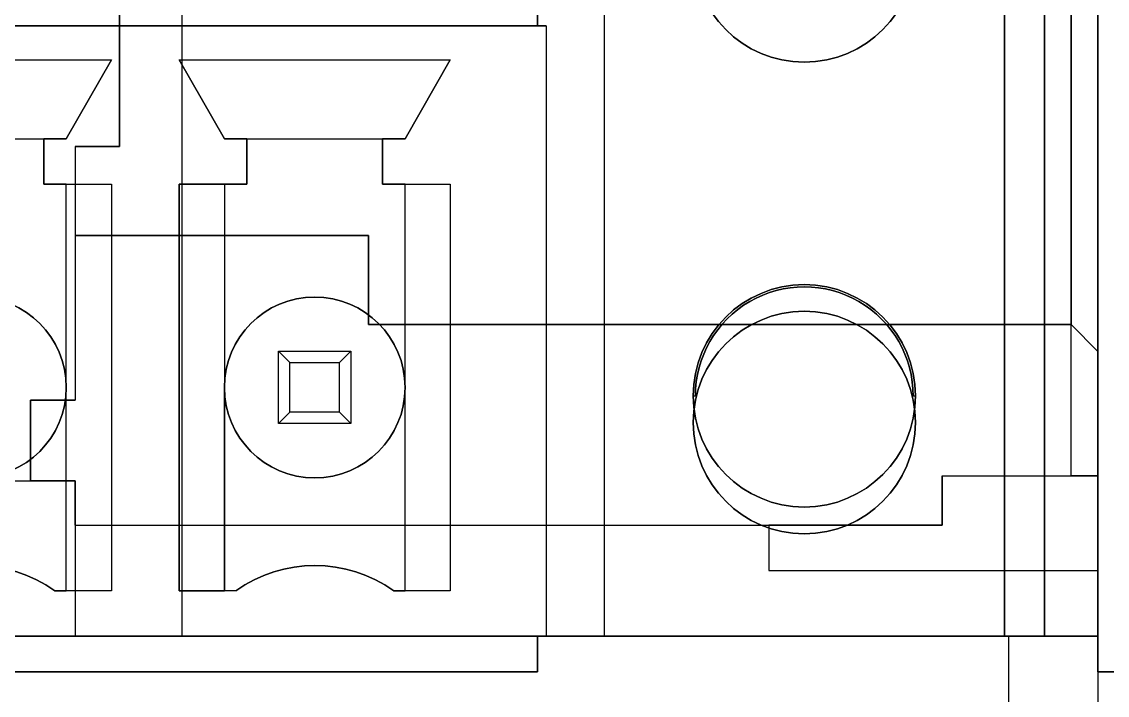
# Model space of a CAD drawing. Header units: metres. Extents: x -0.058 to 0.058, y -0.004 to 0.023.
# Drawn here: x 0.0364 to 0.04861, y 0.00604 to 0.0136 of the extents above; entities that cross this region are included whole.
import ezdxf

# ---------------------------------------------------------------- set-up
doc = ezdxf.new("R2010")
doc.units = ezdxf.units.M
doc.header["$MEASUREMENT"] = 0
doc.layers.get('0').update_dxf_attribs({"color": 8, "linetype": 'CONTINUOUS'})

msp = doc.modelspace()

# ---------------------------------------------------------------- linework, layer by layer
at = {"extrusion": (1, 0, 0)}
for p, q in [((0.0485, 0.022, -0.0657), (0.0485, 0.002, -0.0657)), ((0.0485, 0.022, -0.001), (0.0485, 0, -0.001)), ((0.0485, 0.0063, -0.0584), (0.0485, 0.018, -0.0584)), ((0.0485, 0.018, -0.0377), (0.0485, 0.0063, -0.0377)), ((0.04295, 0.0169, -0.011), (0.04295, 0.0067, -0.011)), ((0.04295, 0.0169, -0.002), (0.04295, 0.0067, -0.002)), ((0.0382, 0.0154, -0.0444), (0.0382, 0.0067, -0.0444)), ((0.0382, 0.0154, -0.0377), (0.0382, 0.0067, -0.0377)), ((0.0422, 0.013558, -0.001), (0.0422, 0.0143, -0.001)), ((0.0422, 0.0143), (0.0422, 0.013558)), ((0.0422, 0.013558), (0.0422, 0.013558, -0.001)), ((0.0366465, 0.01178, -0.006985), (0.0366465, 0.012288, -0.006985)), ((0.0366465, 0.012288, -0.006985), (0.0366465, 0.012288)), ((0.0366465, 0.012288), (0.0366465, 0.01178)), ((0.0404565, 0.01178, -0.006985), (0.0404565, 0.012288, -0.006985)), ((0.0404565, 0.012288, -0.006985), (0.0404565, 0.012288)), ((0.0404565, 0.012288), (0.0404565, 0.01178)), ((0.0366465, 0.01178), (0.0366465, 0.01178, -0.006985)), ((0.0374085, 0.01178, -0.008128), (0.0374085, 0.007208, -0.008128)), ((0.0374085, 0.01178, -0.008128), (0.0374085, 0.01178)), ((0.0374085, 0.01178), (0.0374085, 0.007208)), ((0.0386785, 0.01178, -0.008128), (0.0386785, 0.007208, -0.008128)), ((0.0386785, 0.01178, -0.006985), (0.0386785, 0.01178, -0.008128)), ((0.0386785, 0.01178, -0.006985), (0.0386785, 0.009494, -0.006985)), ((0.0404565, 0.01178), (0.0404565, 0.01178, -0.006985)), ((0.0412185, 0.01178, -0.008128), (0.0412185, 0.007208, -0.008128)), ((0.0412185, 0.01178, -0.008128), (0.0412185, 0.01178)), ((0.0412185, 0.01178), (0.0412185, 0.007208)), ((0.0392881, 0.0090876, -0.005969), (0.0392881, 0.0099004, -0.005969)), ((0.0392881, 0.0099004, -0.002032), (0.0392881, 0.0099004, -0.005969)), ((0.0392881, 0.0090876, -0.002032), (0.0392881, 0.0099004, -0.002032)), ((0.0386785, 0.007208, -0.006985), (0.0386785, 0.009494, -0.006985)), ((0.0392881, 0.0090876, -0.005969), (0.0392881, 0.0090876, -0.002032)), ((0.037, 0.008446196498659, -0.0579), (0.037, 0.0067, -0.0579)), ((0.037, 0.008446196498659, -0.0579), (0.037, 0.008446196498659, -0.0548)), ((0.037, 0.008446196498659, -0.0548), (0.037, 0.007946196498659, -0.0548)), ((0.037, 0.007946196498659, -0.048), (0.037, 0.008446196498659, -0.048)), ((0.037, 0.008446196498659, -0.048), (0.037, 0.008446196498659, -0.0449)), ((0.037, 0.008446196498659, -0.0449), (0.037, 0.0067, -0.0449)), ((0.04675, 0.007946196498659, -0.0548), (0.04675, 0.0085, -0.0548)), ((0.04675, 0.0085, -0.0548), (0.04675, 0.0085, -0.0534)), ((0.04675, 0.0085, -0.0534), (0.04675, 0.007946196498659, -0.0534)), ((0.04675, 0.007946196498659, -0.0494), (0.04675, 0.0085, -0.0494)), ((0.04675, 0.0085, -0.0494), (0.04675, 0.0085, -0.048)), ((0.04675, 0.0085, -0.048), (0.04675, 0.007946196498659, -0.048)), ((0.037, 0.007946196498659, -0.0548), (0.037, 0.007946196498659, -0.048)), ((0.04675, 0.007946196498659, -0.0548), (0.04675, 0.007946196498659, -0.0534)), ((0.04675, 0.007946196498659, -0.048), (0.04675, 0.007946196498659, -0.0494)), ((0.0374085, 0.007208), (0.0374085, 0.007208, -0.008128)), ((0.0386785, 0.007208, -0.008128), (0.0386785, 0.007208, -0.006985)), ((0.0412185, 0.007208), (0.0412185, 0.007208, -0.008128)), ((0.037, 0.0067, -0.0449), (0.037, 0.0067, -0.0579)), ((0.0382, 0.0067, -0.0377), (0.0382, 0.0067, -0.0444)), ((0.04295, 0.0067, -0.002), (0.04295, 0.0067, -0.011)), ((0.0485, 0.0063, -0.0377), (0.0485, 0.0063, -0.0584))]:
    msp.add_line(p, q, dxfattribs=at)
for p, q in [((0.0485, 0.022, -0.001), (0.0485, 0, -0.001)), ((0.0485, 0.0067, -0.0579), (0.0485, 0.018, -0.0579)), ((0.0485, 0.018, -0.0377), (0.0485, 0.0063, -0.0377)), ((0.0375, 0.0122, -0.046525), (0.0375, 0.0172, -0.046525)), ((0.0482, 0.0102, -0.046525), (0.0482, 0.0172, -0.046525)), ((0.04295, 0.0169, -0.011), (0.04295, 0.0067, -0.011)), ((0.04745, 0.0169, -0.011), (0.04745, 0.0067, -0.011)), ((0.0382, 0.0154, -0.0444), (0.0382, 0.0067, -0.0444)), ((0.0422, 0.013558, -0.001), (0.0422, 0.0143, -0.001)), ((0.0479, 0.0139, -0.0444), (0.0479, 0.0067, -0.0444)), ((0.010421, 0.013558, -0.009144), (0.042298, 0.013558, -0.009144)), ((0.042298, 0.013558, -0.001), (0.0422, 0.013558, -0.001)), ((0.042298, 0.013558, -0.001), (0.042298, 0.0067, -0.001)), ((0.042298, 0.013558, -0.009144), (0.042298, 0.0067, -0.009144)), ((0.037, 0.0122, -0.046525), (0.0375, 0.0122, -0.046525)), ((0.037, 0.0122, -0.046525), (0.037, 0.0112, -0.046525)), ((0.0403, 0.0112, -0.046525), (0.037, 0.0112, -0.046525)), ((0.0403, 0.0112, -0.048), (0.037, 0.0112, -0.048)), ((0.037, 0.0112, -0.048), (0.037, 0.00935, -0.048)), ((0.0403, 0.0102, -0.046525), (0.0403, 0.0112, -0.046525)), ((0.0403, 0.0102, -0.048), (0.0403, 0.0112, -0.048)), ((0.0482, 0.0102, -0.046525), (0.0403, 0.0102, -0.046525)), ((0.0403, 0.0102, -0.048), (0.0482, 0.0102, -0.048)), ((0.0482, 0.0085, -0.048), (0.0482, 0.0102, -0.048)), ((0.0394151, 0.0097734, -0.00127), (0.0399739, 0.0097734, -0.00127)), ((0.0394151, 0.0092146, -0.00127), (0.0394151, 0.0097734, -0.00127)), ((0.0399739, 0.0092146, -0.00127), (0.0399739, 0.0097734, -0.00127)), ((0.0369005, 0.009494, -0.006985), (0.0369005, 0.009494, -0.005969)), ((0.0369005, 0.009494, -0.006985), (0.0369005, 0.009494, -0.005969)), ((0.0386785, 0.009494, -0.005969), (0.0386785, 0.009494, -0.006985)), ((0.0386785, 0.009494, -0.005969), (0.0386785, 0.009494, -0.006985)), ((0.0407105, 0.009494, -0.006985), (0.0407105, 0.009494, -0.005969)), ((0.0407105, 0.009494, -0.006985), (0.0407105, 0.009494, -0.005969)), ((0.0365, 0.00935, -0.048), (0.037, 0.00935, -0.048)), ((0.0365, 0.008446196498659, -0.048), (0.0365, 0.00935, -0.048)), ((0.04395, 0.0094, -0.00125), (0.04395, 0.0094, -0.002)), ((0.04395, 0.0094, -0.00125), (0.04395, 0.0094, -0.002)), ((0.04645, 0.0094, -0.002), (0.04645, 0.0094, -0.00125)), ((0.04645, 0.0094, -0.002), (0.04645, 0.0094, -0.00125)), ((0.0399739, 0.0092146, -0.00127), (0.0394151, 0.0092146, -0.00127)), ((0.04395, 0.0091), (0.04395, 0.0091, -0.001)), ((0.04395, 0.0091), (0.04395, 0.0091, -0.001)), ((0.04645, 0.0091, -0.001), (0.04645, 0.0091)), ((0.04645, 0.0091, -0.001), (0.04645, 0.0091)), ((0.0305, 0.008446196498659, -0.0579), (0.037, 0.008446196498659, -0.0579)), ((0.037, 0.008446196498659, -0.048), (0.0365, 0.008446196498659, -0.048)), ((0.037, 0.008446196498659, -0.0579), (0.037, 0.0067, -0.0579)), ((0.037, 0.007946196498659, -0.048), (0.037, 0.008446196498659, -0.048)), ((0.04675, 0.0085, -0.048), (0.04675, 0.007946196498659, -0.048)), ((0.04675, 0.0085, -0.048), (0.0482, 0.0085, -0.048)), ((0.04675, 0.0085, -0.0494), (0.0485, 0.0085, -0.0494)), ((0.04675, 0.007946196498659, -0.0494), (0.04675, 0.0085, -0.0494)), ((0.0485, 0.007435604134679, -0.0494), (0.0485, 0.0085, -0.0494)), ((0.037, 0.007946196498659, -0.048), (0.04675, 0.007946196498659, -0.048)), ((0.0448, 0.007946196498659, -0.0494), (0.0448, 0.007435604134679, -0.0494)), ((0.04675, 0.007946196498659, -0.0494), (0.0448, 0.007946196498659, -0.0494)), ((0.0448, 0.007435604134679, -0.0494), (0.0485, 0.007435604134679, -0.0494)), ((0.0367735, 0.007208, -0.006985), (0.0367735, 0.007208)), ((0.0388055, 0.007208), (0.0388055, 0.007208, -0.006985)), ((0.0405835, 0.007208, -0.006985), (0.0405835, 0.007208)), ((0.0475, 0.0067, -0.0647), (-0.0475, 0.0067, -0.0647)), ((0.010421, 0.0067, -0.009144), (0.042298, 0.0067, -0.009144)), ((0.037, 0.0067, -0.0579), (0.0475, 0.0067, -0.0579)), ((0.0382, 0.0067, -0.0444), (0.0475, 0.0067, -0.0444)), ((0.0422, 0.0067, -0.001), (0.042298, 0.0067, -0.001)), ((0.0422, 0.0063, -0.001), (0.0422, 0.0067, -0.001)), ((0.0422, 0.0067, -0.001), (0.0422, 0.0067)), ((0.0422, 0.0067), (0.0422, 0.0063)), ((0.0422, 0.0063, -0.001), (0.0422, 0.0067, -0.001)), ((0.04295, 0.0067, -0.011), (0.04745, 0.0067, -0.011)), ((0.0475, 0.0047, -0.0647), (0.0475, 0.0067, -0.0647)), ((0.0475, 0.0067, -0.0579), (0.0485, 0.0067, -0.0579)), ((0.0475, 0.0067, -0.0444), (0.0479, 0.0067, -0.0444)), ((-0.0438, 0.0063, -0.001), (0.0422, 0.0063, -0.001)), ((0.0422, 0.0063, -0.001), (0.0422, 0.0063)), ((0.0495, 0.0063, -0.0377), (0.0485, 0.0063, -0.0377))]:
    msp.add_line(p, q)
at = {"extrusion": (0, 0, -1)}
for p, q in [((0.0485, 0.022, -0.0657), (0.0485, 0.002, -0.0657)), ((0.0485, 0.0067, -0.0449), (0.0485, 0.018, -0.0449)), ((0.0485, 0.0063, -0.0584), (0.0485, 0.018, -0.0584)), ((0.0375, 0.0172, -0.056275), (0.0375, 0.0122, -0.056275)), ((0.0482, 0.0172, -0.056275), (0.0482, 0.0102, -0.056275)), ((0.04295, 0.0169, -0.002), (0.04295, 0.0067, -0.002)), ((0.04745, 0.0067, -0.002), (0.04745, 0.0169, -0.002)), ((0.0382, 0.0154, -0.0377), (0.0382, 0.0067, -0.0377)), ((0.0422, 0.0143), (0.0422, 0.013558)), ((0.0479, 0.0067, -0.0377), (0.0479, 0.0139, -0.0377)), ((0.0422, 0.013558), (0.010421, 0.013558)), ((0.0343605, 0.013177), (0.0374085, 0.013177)), ((0.0343605, 0.013177, -0.008128), (0.0374085, 0.013177, -0.008128)), ((0.0369005, 0.012288), (0.0374085, 0.013177)), ((0.0374085, 0.013177, -0.008128), (0.0369005, 0.012288, -0.008128)), ((0.0381705, 0.013177), (0.0412185, 0.013177)), ((0.0381705, 0.013177), (0.0386785, 0.012288)), ((0.0381705, 0.013177, -0.008128), (0.0412185, 0.013177, -0.008128)), ((0.0386785, 0.012288, -0.008128), (0.0381705, 0.013177, -0.008128)), ((0.0407105, 0.012288), (0.0412185, 0.013177)), ((0.0412185, 0.013177, -0.008128), (0.0407105, 0.012288, -0.008128)), ((0.0348685, 0.012288, -0.008128), (0.0369005, 0.012288, -0.008128)), ((0.0351225, 0.012288, -0.006985), (0.0366465, 0.012288, -0.006985)), ((0.0366465, 0.012288), (0.0366465, 0.01178)), ((0.0369005, 0.012288), (0.0366465, 0.012288)), ((0.0366465, 0.01178, -0.006985), (0.0366465, 0.012288, -0.006985)), ((0.0389325, 0.012288), (0.0386785, 0.012288)), ((0.0386785, 0.012288, -0.008128), (0.0407105, 0.012288, -0.008128)), ((0.0389325, 0.01178), (0.0389325, 0.012288)), ((0.0389325, 0.012288, -0.006985), (0.0389325, 0.01178, -0.006985)), ((0.0389325, 0.012288, -0.006985), (0.0404565, 0.012288, -0.006985)), ((0.0404565, 0.012288), (0.0404565, 0.01178)), ((0.0407105, 0.012288), (0.0404565, 0.012288)), ((0.0404565, 0.01178, -0.006985), (0.0404565, 0.012288, -0.006985)), ((0.037, 0.0122, -0.056275), (0.037, 0.0112, -0.056275)), ((0.0375, 0.0122, -0.056275), (0.037, 0.0122, -0.056275)), ((0.0366465, 0.01178), (0.0374085, 0.01178)), ((0.0369005, 0.01178, -0.006985), (0.0366465, 0.01178, -0.006985)), ((0.0369005, 0.009494, -0.006985), (0.0369005, 0.01178, -0.006985)), ((0.0369005, 0.01178, -0.008128), (0.0374085, 0.01178, -0.008128)), ((0.0369005, 0.007208, -0.008128), (0.0369005, 0.01178, -0.008128)), ((0.0374085, 0.01178), (0.0374085, 0.007208)), ((0.0374085, 0.01178, -0.008128), (0.0374085, 0.007208, -0.008128)), ((0.0381705, 0.01178), (0.0389325, 0.01178)), ((0.0381705, 0.007208), (0.0381705, 0.01178)), ((0.0381705, 0.01178, -0.008128), (0.0381705, 0.007208, -0.008128)), ((0.0386785, 0.01178, -0.008128), (0.0381705, 0.01178, -0.008128)), ((0.0386785, 0.01178, -0.006985), (0.0386785, 0.009494, -0.006985)), ((0.0389325, 0.01178, -0.006985), (0.0386785, 0.01178, -0.006985)), ((0.0386785, 0.01178, -0.008128), (0.0386785, 0.007208, -0.008128)), ((0.0404565, 0.01178), (0.0412185, 0.01178)), ((0.0407105, 0.01178, -0.006985), (0.0404565, 0.01178, -0.006985)), ((0.0407105, 0.009494, -0.006985), (0.0407105, 0.01178, -0.006985)), ((0.0407105, 0.01178, -0.008128), (0.0412185, 0.01178, -0.008128)), ((0.0407105, 0.007208, -0.008128), (0.0407105, 0.01178, -0.008128)), ((0.0412185, 0.01178), (0.0412185, 0.007208)), ((0.0412185, 0.01178, -0.008128), (0.0412185, 0.007208, -0.008128)), ((0.037, 0.0112, -0.0548), (0.037, 0.00935, -0.0548)), ((0.0403, 0.0112, -0.0548), (0.037, 0.0112, -0.0548)), ((0.037, 0.0112, -0.056275), (0.0403, 0.0112, -0.056275)), ((0.0403, 0.0102, -0.0548), (0.0403, 0.0112, -0.0548)), ((0.0403, 0.0112, -0.056275), (0.0403, 0.0102, -0.056275)), ((0.0403, 0.0102, -0.0548), (0.0482, 0.0102, -0.0548)), ((0.0482, 0.0102, -0.056275), (0.0403, 0.0102, -0.056275)), ((0.0482, 0.0085, -0.0548), (0.0482, 0.0102, -0.0548)), ((0.0392881, 0.0090876, -0.005969), (0.0392881, 0.0099004, -0.005969)), ((0.0392881, 0.0099004, -0.005969), (0.0401009, 0.0099004, -0.005969)), ((0.0401009, 0.0099004, -0.005969), (0.0401009, 0.0090876, -0.005969)), ((0.0369005, 0.007208, -0.006985), (0.0369005, 0.009494, -0.006985)), ((0.0386785, 0.007208, -0.006985), (0.0386785, 0.009494, -0.006985)), ((0.0407105, 0.007208, -0.006985), (0.0407105, 0.009494, -0.006985)), ((0.0365, 0.00935, -0.0548), (0.0365, 0.008446196498659, -0.0548)), ((0.037, 0.00935, -0.0548), (0.0365, 0.00935, -0.0548)), ((0.0401009, 0.0090876, -0.005969), (0.0392881, 0.0090876, -0.005969)), ((0.0305, 0.008446196498659, -0.0449), (0.037, 0.008446196498659, -0.0449)), ((0.0365, 0.008446196498659, -0.0548), (0.037, 0.008446196498659, -0.0548)), ((0.037, 0.008446196498659, -0.0449), (0.037, 0.0067, -0.0449)), ((0.037, 0.008446196498659, -0.0548), (0.037, 0.007946196498659, -0.0548)), ((0.04675, 0.0085, -0.0548), (0.0482, 0.0085, -0.0548)), ((0.04675, 0.007946196498659, -0.0548), (0.04675, 0.0085, -0.0548)), ((0.04675, 0.0085, -0.0534), (0.04675, 0.007946196498659, -0.0534)), ((0.04675, 0.0085, -0.0534), (0.0485, 0.0085, -0.0534)), ((0.0485, 0.0085, -0.0534), (0.0485, 0.007435604134679, -0.0534)), ((0.037, 0.007946196498659, -0.0548), (0.04675, 0.007946196498659, -0.0548)), ((0.0448, 0.007946196498659, -0.0534), (0.0448, 0.007435604134679, -0.0534)), ((0.04675, 0.007946196498659, -0.0534), (0.0448, 0.007946196498659, -0.0534)), ((0.0448, 0.007435604134679, -0.0534), (0.0485, 0.007435604134679, -0.0534)), ((0.0374085, 0.007208), (0.0367735, 0.007208)), ((0.0367735, 0.007208, -0.006985), (0.0369005, 0.007208, -0.006985)), ((0.0374085, 0.007208, -0.008128), (0.0369005, 0.007208, -0.008128)), ((0.0388055, 0.007208), (0.0381705, 0.007208)), ((0.0381705, 0.007208, -0.008128), (0.0386785, 0.007208, -0.008128)), ((0.0388055, 0.007208, -0.006985), (0.0386785, 0.007208, -0.006985)), ((0.0412185, 0.007208), (0.0405835, 0.007208)), ((0.0405835, 0.007208, -0.006985), (0.0407105, 0.007208, -0.006985)), ((0.0412185, 0.007208, -0.008128), (0.0407105, 0.007208, -0.008128)), ((0.010421, 0.0067), (0.0422, 0.0067)), ((0.042298, 0.0067, -0.002), (0.010421, 0.0067, -0.002)), ((0.0475, 0.0067, -0.0449), (0.037, 0.0067, -0.0449)), ((0.0475, 0.0067, -0.0377), (0.0382, 0.0067, -0.0377)), ((0.0422, 0.0067), (0.0422, 0.0063)), ((0.042298, 0.0067, -0.002), (0.04295, 0.0067, -0.002)), ((0.04745, 0.0067, -0.002), (0.0475, 0.0067, -0.002)), ((0.0485, 0.0067, -0.0449), (0.0475, 0.0067, -0.0449)), ((0.0475, 0.0047, -0.002), (0.0475, 0.0067, -0.002)), ((0.0479, 0.0067, -0.0377), (0.0475, 0.0067, -0.0377)), ((0.0422, 0.0063), (-0.0438, 0.0063)), ((0.0485, 0.0063, -0.0584), (0.0495, 0.0063, -0.0584))]:
    msp.add_line(p, q, dxfattribs=at)
at = {"extrusion": (-1, 0, 0)}
for p, q in [((0.0485, 0.0067, -0.0579), (0.0485, 0.018, -0.0579)), ((0.0485, 0.0067, -0.0449), (0.0485, 0.018, -0.0449)), ((0.0485, 0.0175, -0.056575), (0.0485, 0.009900000000001, -0.056575)), ((0.0485, 0.009900000000001, -0.046225), (0.0485, 0.0175, -0.046225)), ((0.0375, 0.0172, -0.056275), (0.0375, 0.0122, -0.056275)), ((0.0375, 0.0122, -0.046525), (0.0375, 0.0172, -0.046525)), ((0.04745, 0.0067, -0.002), (0.04745, 0.0169, -0.002)), ((0.04745, 0.0169, -0.011), (0.04745, 0.0067, -0.011)), ((0.0479, 0.0139, -0.0444), (0.0479, 0.0067, -0.0444)), ((0.0479, 0.0067, -0.0377), (0.0479, 0.0139, -0.0377)), ((0.042298, 0.013558, -0.001), (0.042298, 0.0067, -0.001)), ((0.042298, 0.013558, -0.009144), (0.042298, 0.013558, -0.001)), ((0.042298, 0.013558, -0.009144), (0.042298, 0.0067, -0.009144)), ((0.0389325, 0.01178), (0.0389325, 0.012288)), ((0.0389325, 0.012288), (0.0389325, 0.012288, -0.006985)), ((0.0389325, 0.012288, -0.006985), (0.0389325, 0.01178, -0.006985)), ((0.037, 0.0122, -0.046525), (0.037, 0.0112, -0.046525)), ((0.037, 0.0122, -0.056275), (0.037, 0.0122, -0.046525)), ((0.037, 0.0122, -0.056275), (0.037, 0.0112, -0.056275)), ((0.0375, 0.0122, -0.046525), (0.0375, 0.0122, -0.056275)), ((0.0369005, 0.01178, -0.008128), (0.0369005, 0.01178, -0.006985)), ((0.0369005, 0.007208, -0.008128), (0.0369005, 0.01178, -0.008128)), ((0.0369005, 0.009494, -0.006985), (0.0369005, 0.01178, -0.006985)), ((0.0381705, 0.01178, -0.008128), (0.0381705, 0.01178)), ((0.0381705, 0.01178, -0.008128), (0.0381705, 0.007208, -0.008128)), ((0.0381705, 0.007208), (0.0381705, 0.01178)), ((0.0389325, 0.01178, -0.006985), (0.0389325, 0.01178)), ((0.0407105, 0.01178, -0.008128), (0.0407105, 0.01178, -0.006985)), ((0.0407105, 0.007208, -0.008128), (0.0407105, 0.01178, -0.008128)), ((0.0407105, 0.009494, -0.006985), (0.0407105, 0.01178, -0.006985)), ((0.037, 0.0112, -0.056275), (0.037, 0.0112, -0.0548)), ((0.037, 0.0112, -0.0548), (0.037, 0.00935, -0.0548)), ((0.037, 0.0112, -0.048), (0.037, 0.00935, -0.048)), ((0.037, 0.0112, -0.046525), (0.037, 0.0112, -0.048)), ((0.0403, 0.0112, -0.056275), (0.0403, 0.0112, -0.0548)), ((0.0403, 0.0112, -0.056275), (0.0403, 0.0102, -0.056275)), ((0.0403, 0.0102, -0.0548), (0.0403, 0.0112, -0.0548)), ((0.0403, 0.0102, -0.048), (0.0403, 0.0112, -0.048)), ((0.0403, 0.0102, -0.046525), (0.0403, 0.0112, -0.046525)), ((0.0403, 0.0112, -0.046525), (0.0403, 0.0112, -0.048)), ((0.0403, 0.0102, -0.056275), (0.0403, 0.0102, -0.0548)), ((0.0403, 0.0102, -0.046525), (0.0403, 0.0102, -0.048)), ((0.0401009, 0.0099004, -0.005969), (0.0401009, 0.0090876, -0.005969)), ((0.0401009, 0.0099004, -0.002032), (0.0401009, 0.0090876, -0.002032)), ((0.0401009, 0.0099004, -0.002032), (0.0401009, 0.0099004, -0.005969)), ((0.0485, 0.009900000000001, -0.0477), (0.0485, 0.009900000000001, -0.046225)), ((0.0485, 0.0085, -0.0477), (0.0485, 0.009900000000001, -0.0477)), ((0.0485, 0.009900000000001, -0.0551), (0.0485, 0.0085, -0.0551)), ((0.0485, 0.009900000000001, -0.056575), (0.0485, 0.009900000000001, -0.0551)), ((0.0369005, 0.007208, -0.006985), (0.0369005, 0.009494, -0.006985)), ((0.0407105, 0.007208, -0.006985), (0.0407105, 0.009494, -0.006985)), ((0.0365, 0.008446196498659, -0.048), (0.0365, 0.00935, -0.048)), ((0.0365, 0.00935, -0.048), (0.0365, 0.00935, -0.0548)), ((0.0365, 0.00935, -0.0548), (0.0365, 0.008446196498659, -0.0548)), ((0.037, 0.00935, -0.048), (0.037, 0.00935, -0.0548)), ((0.0401009, 0.0090876, -0.002032), (0.0401009, 0.0090876, -0.005969)), ((0.0365, 0.008446196498659, -0.048), (0.0365, 0.008446196498659, -0.0548)), ((0.0485, 0.0085, -0.0494), (0.0485, 0.0085, -0.0477)), ((0.0485, 0.007435604134679, -0.0494), (0.0485, 0.0085, -0.0494)), ((0.0485, 0.0085, -0.0534), (0.0485, 0.007435604134679, -0.0534)), ((0.0485, 0.0085, -0.0551), (0.0485, 0.0085, -0.0534)), ((0.0448, 0.007946196498659, -0.0494), (0.0448, 0.007946196498659, -0.0534)), ((0.0448, 0.007946196498659, -0.0534), (0.0448, 0.007435604134679, -0.0534)), ((0.0448, 0.007946196498659, -0.0494), (0.0448, 0.007435604134679, -0.0494)), ((0.0448, 0.007435604134679, -0.0494), (0.0448, 0.007435604134679, -0.0534)), ((0.0485, 0.007435604134679, -0.0534), (0.0485, 0.007435604134679, -0.0494)), ((0.0369005, 0.007208, -0.008128), (0.0369005, 0.007208, -0.006985)), ((0.0381705, 0.007208, -0.008128), (0.0381705, 0.007208)), ((0.0407105, 0.007208, -0.008128), (0.0407105, 0.007208, -0.006985)), ((0.042298, 0.0067, -0.009144), (0.042298, 0.0067, -0.002)), ((0.042298, 0.0067, -0.001), (0.042298, 0.0067, -0.002)), ((0.04745, 0.0067, -0.011), (0.04745, 0.0067, -0.002)), ((0.0475, 0.0067, -0.0579), (0.0475, 0.0067, -0.0449)), ((0.0475, 0.0067, -0.0579), (0.0475, 0.0067, -0.0647)), ((0.0475, 0.0047, -0.0647), (0.0475, 0.0067, -0.0647)), ((0.0475, 0.0047, -0.002), (0.0475, 0.0067, -0.002)), ((0.0475, 0.0067, -0.002), (0.0475, 0.0067, -0.0377)), ((0.0475, 0.0067, -0.0444), (0.0475, 0.0067, -0.0377)), ((0.0475, 0.0067, -0.0444), (0.0475, 0.0067, -0.0449)), ((0.0479, 0.0067, -0.0444), (0.0479, 0.0067, -0.0377)), ((0.0485, 0.0067, -0.0579), (0.0485, 0.0067, -0.0449))]:
    msp.add_line(p, q, dxfattribs=at)
at = {"extrusion": (-0.7071067811865521, 0, 0.7071067811865429)}
for p, q in [((0.0485, 0.009900000000001, -0.046225), (0.0485, 0.0175, -0.046225)), ((0.0482, 0.0102, -0.046525), (0.0482, 0.0172, -0.046525)), ((0.0482, 0.0102, -0.046525), (0.0485, 0.009900000000001, -0.046225))]:
    msp.add_line(p, q, dxfattribs=at)
at = {"extrusion": (-0.7071067811865476, 0, -0.7071067811865476)}
for p, q in [((0.0485, 0.0175, -0.056575), (0.0485, 0.009900000000001, -0.056575)), ((0.0482, 0.0172, -0.056275), (0.0482, 0.0102, -0.056275)), ((0.0482, 0.0102, -0.056275), (0.0485, 0.009900000000001, -0.056575))]:
    msp.add_line(p, q, dxfattribs=at)
at = {"extrusion": (0, -1, 0)}
for p, q in [((0.0422, 0.013558), (0.010421, 0.013558)), ((0.010421, 0.013558, -0.009144), (0.042298, 0.013558, -0.009144)), ((0.042298, 0.013558, -0.001), (0.0422, 0.013558, -0.001)), ((0.0422, 0.013558), (0.0422, 0.013558, -0.001)), ((0.042298, 0.013558, -0.009144), (0.042298, 0.013558, -0.001)), ((0.0348685, 0.012288, -0.008128), (0.0369005, 0.012288, -0.008128)), ((0.0351225, 0.012288, -0.006985), (0.0366465, 0.012288, -0.006985)), ((0.0369005, 0.012288), (0.0366465, 0.012288)), ((0.0366465, 0.012288, -0.006985), (0.0366465, 0.012288)), ((0.0369005, 0.012288, -0.008128), (0.0369005, 0.012288)), ((0.0389325, 0.012288), (0.0386785, 0.012288)), ((0.0386785, 0.012288, -0.008128), (0.0386785, 0.012288)), ((0.0386785, 0.012288, -0.008128), (0.0407105, 0.012288, -0.008128)), ((0.0389325, 0.012288, -0.006985), (0.0404565, 0.012288, -0.006985)), ((0.0389325, 0.012288), (0.0389325, 0.012288, -0.006985)), ((0.0407105, 0.012288), (0.0404565, 0.012288)), ((0.0404565, 0.012288, -0.006985), (0.0404565, 0.012288)), ((0.0407105, 0.012288, -0.008128), (0.0407105, 0.012288)), ((0.0403, 0.0112, -0.0548), (0.037, 0.0112, -0.0548)), ((0.037, 0.0112, -0.056275), (0.037, 0.0112, -0.0548)), ((0.037, 0.0112, -0.056275), (0.0403, 0.0112, -0.056275)), ((0.0403, 0.0112, -0.046525), (0.037, 0.0112, -0.046525)), ((0.037, 0.0112, -0.046525), (0.037, 0.0112, -0.048)), ((0.0403, 0.0112, -0.048), (0.037, 0.0112, -0.048)), ((0.0403, 0.0112, -0.056275), (0.0403, 0.0112, -0.0548)), ((0.0403, 0.0112, -0.046525), (0.0403, 0.0112, -0.048)), ((0.0403, 0.0102, -0.0548), (0.0482, 0.0102, -0.0548)), ((0.0403, 0.0102, -0.056275), (0.0403, 0.0102, -0.0548)), ((0.0482, 0.0102, -0.056275), (0.0403, 0.0102, -0.056275)), ((0.0482, 0.0102, -0.046525), (0.0403, 0.0102, -0.046525)), ((0.0403, 0.0102, -0.046525), (0.0403, 0.0102, -0.048)), ((0.0403, 0.0102, -0.048), (0.0482, 0.0102, -0.048)), ((0.0482, 0.0102, -0.056275), (0.0482, 0.0102, -0.0548)), ((0.0482, 0.0102, -0.048), (0.0482, 0.0102, -0.046525)), ((0.0392881, 0.0099004, -0.005969), (0.0401009, 0.0099004, -0.005969)), ((0.0392881, 0.0099004, -0.002032), (0.0401009, 0.0099004, -0.002032)), ((0.0392881, 0.0099004, -0.002032), (0.0392881, 0.0099004, -0.005969)), ((0.0401009, 0.0099004, -0.002032), (0.0401009, 0.0099004, -0.005969)), ((0.04675, 0.0085, -0.0548), (0.0482, 0.0085, -0.0548)), ((0.04675, 0.0085, -0.0534), (0.0485, 0.0085, -0.0534)), ((0.04675, 0.0085, -0.0548), (0.04675, 0.0085, -0.0534)), ((0.04675, 0.0085, -0.0494), (0.0485, 0.0085, -0.0494)), ((0.04675, 0.0085, -0.048), (0.0482, 0.0085, -0.048)), ((0.04675, 0.0085, -0.0494), (0.04675, 0.0085, -0.048)), ((0.0482, 0.0085, -0.0548), (0.0485, 0.0085, -0.0551)), ((0.0485, 0.0085, -0.0477), (0.0482, 0.0085, -0.048)), ((0.0485, 0.0085, -0.0551), (0.0485, 0.0085, -0.0534)), ((0.0485, 0.0085, -0.0494), (0.0485, 0.0085, -0.0477)), ((0.037, 0.007946196498659, -0.0548), (0.04675, 0.007946196498659, -0.0548)), ((0.037, 0.007946196498659, -0.048), (0.04675, 0.007946196498659, -0.048)), ((0.037, 0.007946196498659, -0.0548), (0.037, 0.007946196498659, -0.048)), ((0.04675, 0.007946196498659, -0.0534), (0.0448, 0.007946196498659, -0.0534)), ((0.0448, 0.007946196498659, -0.0494), (0.0448, 0.007946196498659, -0.0534)), ((0.04675, 0.007946196498659, -0.0494), (0.0448, 0.007946196498659, -0.0494)), ((0.04675, 0.007946196498659, -0.0548), (0.04675, 0.007946196498659, -0.0534)), ((0.04675, 0.007946196498659, -0.048), (0.04675, 0.007946196498659, -0.0494)), ((0.0448, 0.007435604134679, -0.0494), (0.0485, 0.007435604134679, -0.0494)), ((0.0448, 0.007435604134679, -0.0494), (0.0448, 0.007435604134679, -0.0534)), ((0.0448, 0.007435604134679, -0.0534), (0.0485, 0.007435604134679, -0.0534)), ((0.0485, 0.007435604134679, -0.0534), (0.0485, 0.007435604134679, -0.0494)), ((0.0367735, 0.007208, -0.006985), (0.0367735, 0.007208)), ((0.0367735, 0.007208, -0.006985), (0.0369005, 0.007208, -0.006985)), ((0.0374085, 0.007208), (0.0367735, 0.007208)), ((0.0369005, 0.007208, -0.008128), (0.0369005, 0.007208, -0.006985)), ((0.0374085, 0.007208, -0.008128), (0.0369005, 0.007208, -0.008128)), ((0.0374085, 0.007208), (0.0374085, 0.007208, -0.008128)), ((0.0388055, 0.007208), (0.0381705, 0.007208)), ((0.0381705, 0.007208, -0.008128), (0.0381705, 0.007208)), ((0.0381705, 0.007208, -0.008128), (0.0386785, 0.007208, -0.008128)), ((0.0386785, 0.007208, -0.008128), (0.0386785, 0.007208, -0.006985)), ((0.0388055, 0.007208, -0.006985), (0.0386785, 0.007208, -0.006985)), ((0.0388055, 0.007208), (0.0388055, 0.007208, -0.006985)), ((0.0405835, 0.007208, -0.006985), (0.0405835, 0.007208)), ((0.0405835, 0.007208, -0.006985), (0.0407105, 0.007208, -0.006985)), ((0.0412185, 0.007208), (0.0405835, 0.007208)), ((0.0407105, 0.007208, -0.008128), (0.0407105, 0.007208, -0.006985)), ((0.0412185, 0.007208, -0.008128), (0.0407105, 0.007208, -0.008128)), ((0.0412185, 0.007208), (0.0412185, 0.007208, -0.008128)), ((0.0475, 0.0067, -0.0647), (-0.0475, 0.0067, -0.0647)), ((0.010421, 0.0067, -0.009144), (0.042298, 0.0067, -0.009144)), ((0.037, 0.0067, -0.0579), (0.0475, 0.0067, -0.0579)), ((0.037, 0.0067, -0.0449), (0.037, 0.0067, -0.0579)), ((0.0475, 0.0067, -0.0449), (0.037, 0.0067, -0.0449)), ((0.0382, 0.0067, -0.0444), (0.0475, 0.0067, -0.0444)), ((0.0382, 0.0067, -0.0377), (0.0382, 0.0067, -0.0444)), ((0.0475, 0.0067, -0.0377), (0.0382, 0.0067, -0.0377)), ((0.042298, 0.0067, -0.002), (0.04295, 0.0067, -0.002)), ((0.042298, 0.0067, -0.009144), (0.042298, 0.0067, -0.002)), ((0.04295, 0.0067, -0.011), (0.04745, 0.0067, -0.011)), ((0.04295, 0.0067, -0.002), (0.04295, 0.0067, -0.011)), ((0.04745, 0.0067, -0.002), (0.0475, 0.0067, -0.002)), ((0.04745, 0.0067, -0.011), (0.04745, 0.0067, -0.002)), ((0.0475, 0.0067, -0.0579), (0.0475, 0.0067, -0.0647)), ((0.0475, 0.0067, -0.0444), (0.0475, 0.0067, -0.0449)), ((0.0475, 0.0067, -0.002), (0.0475, 0.0067, -0.0377)), ((0.0422, 0.0063), (-0.0438, 0.0063)), ((-0.0438, 0.0063, -0.001), (0.0422, 0.0063, -0.001)), ((0.0422, 0.0063, -0.001), (0.0422, 0.0063)), ((0.0495, 0.0063, -0.0377), (0.0485, 0.0063, -0.0377)), ((0.0485, 0.0063, -0.0377), (0.0485, 0.0063, -0.0584)), ((0.0485, 0.0063, -0.0584), (0.0495, 0.0063, -0.0584))]:
    msp.add_line(p, q, dxfattribs=at)
at = {"extrusion": (0, 1, 0)}
for p, q in [((0.0343605, 0.013177, -0.008128), (0.0374085, 0.013177, -0.008128)), ((0.0343605, 0.013177), (0.0374085, 0.013177)), ((0.0374085, 0.013177, -0.008128), (0.0374085, 0.013177)), ((0.0381705, 0.013177, -0.008128), (0.0412185, 0.013177, -0.008128)), ((0.0381705, 0.013177), (0.0381705, 0.013177, -0.008128)), ((0.0381705, 0.013177), (0.0412185, 0.013177)), ((0.0412185, 0.013177, -0.008128), (0.0412185, 0.013177)), ((0.0375, 0.0122, -0.056275), (0.037, 0.0122, -0.056275)), ((0.037, 0.0122, -0.056275), (0.037, 0.0122, -0.046525)), ((0.037, 0.0122, -0.046525), (0.0375, 0.0122, -0.046525)), ((0.0375, 0.0122, -0.046525), (0.0375, 0.0122, -0.056275)), ((0.0366465, 0.01178), (0.0374085, 0.01178)), ((0.0369005, 0.01178, -0.006985), (0.0366465, 0.01178, -0.006985)), ((0.0366465, 0.01178), (0.0366465, 0.01178, -0.006985)), ((0.0369005, 0.01178, -0.008128), (0.0374085, 0.01178, -0.008128)), ((0.0369005, 0.01178, -0.008128), (0.0369005, 0.01178, -0.006985)), ((0.0374085, 0.01178, -0.008128), (0.0374085, 0.01178)), ((0.0386785, 0.01178, -0.008128), (0.0381705, 0.01178, -0.008128)), ((0.0381705, 0.01178, -0.008128), (0.0381705, 0.01178)), ((0.0381705, 0.01178), (0.0389325, 0.01178)), ((0.0389325, 0.01178, -0.006985), (0.0386785, 0.01178, -0.006985)), ((0.0386785, 0.01178, -0.006985), (0.0386785, 0.01178, -0.008128)), ((0.0389325, 0.01178, -0.006985), (0.0389325, 0.01178)), ((0.0404565, 0.01178), (0.0412185, 0.01178)), ((0.0407105, 0.01178, -0.006985), (0.0404565, 0.01178, -0.006985)), ((0.0404565, 0.01178), (0.0404565, 0.01178, -0.006985)), ((0.0407105, 0.01178, -0.008128), (0.0412185, 0.01178, -0.008128)), ((0.0407105, 0.01178, -0.008128), (0.0407105, 0.01178, -0.006985)), ((0.0412185, 0.01178, -0.008128), (0.0412185, 0.01178)), ((0.037, 0.00935, -0.0548), (0.0365, 0.00935, -0.0548)), ((0.0365, 0.00935, -0.048), (0.0365, 0.00935, -0.0548)), ((0.0365, 0.00935, -0.048), (0.037, 0.00935, -0.048)), ((0.037, 0.00935, -0.048), (0.037, 0.00935, -0.0548)), ((0.0401009, 0.0090876, -0.005969), (0.0392881, 0.0090876, -0.005969)), ((0.0392881, 0.0090876, -0.005969), (0.0392881, 0.0090876, -0.002032)), ((0.0401009, 0.0090876, -0.002032), (0.0392881, 0.0090876, -0.002032)), ((0.0401009, 0.0090876, -0.002032), (0.0401009, 0.0090876, -0.005969)), ((0.0305, 0.008446196498659, -0.0579), (0.037, 0.008446196498659, -0.0579)), ((0.0305, 0.008446196498659, -0.0449), (0.037, 0.008446196498659, -0.0449)), ((0.037, 0.008446196498659, -0.048), (0.0365, 0.008446196498659, -0.048)), ((0.0365, 0.008446196498659, -0.048), (0.0365, 0.008446196498659, -0.0548)), ((0.0365, 0.008446196498659, -0.0548), (0.037, 0.008446196498659, -0.0548)), ((0.037, 0.008446196498659, -0.048), (0.037, 0.008446196498659, -0.0449)), ((0.037, 0.008446196498659, -0.0579), (0.037, 0.008446196498659, -0.0548)), ((0.042298, 0.0067, -0.002), (0.010421, 0.0067, -0.002)), ((0.010421, 0.0067), (0.0422, 0.0067)), ((0.0422, 0.0067, -0.001), (0.042298, 0.0067, -0.001)), ((0.0422, 0.0067, -0.001), (0.0422, 0.0067)), ((0.042298, 0.0067, -0.001), (0.042298, 0.0067, -0.002)), ((0.0475, 0.0067, -0.0579), (0.0475, 0.0067, -0.0449)), ((0.0485, 0.0067, -0.0449), (0.0475, 0.0067, -0.0449)), ((0.0475, 0.0067, -0.0579), (0.0485, 0.0067, -0.0579)), ((0.0475, 0.0067, -0.0444), (0.0475, 0.0067, -0.0377)), ((0.0479, 0.0067, -0.0377), (0.0475, 0.0067, -0.0377)), ((0.0475, 0.0067, -0.0444), (0.0479, 0.0067, -0.0444)), ((0.0479, 0.0067, -0.0444), (0.0479, 0.0067, -0.0377)), ((0.0485, 0.0067, -0.0579), (0.0485, 0.0067, -0.0449))]:
    msp.add_line(p, q, dxfattribs=at)
at = {"extrusion": (0.868243142129005, -0.4961389383488786, 0)}
for p, q in [((0.0374085, 0.013177, -0.008128), (0.0369005, 0.012288, -0.008128)), ((0.0369005, 0.012288), (0.0374085, 0.013177)), ((0.0374085, 0.013177, -0.008128), (0.0374085, 0.013177)), ((0.0369005, 0.012288, -0.008128), (0.0369005, 0.012288))]:
    msp.add_line(p, q, dxfattribs=at)
at = {"extrusion": (-0.868243142129005, -0.4961389383488786, 0)}
for p, q in [((0.0386785, 0.012288, -0.008128), (0.0381705, 0.013177, -0.008128)), ((0.0381705, 0.013177), (0.0386785, 0.012288)), ((0.0381705, 0.013177), (0.0381705, 0.013177, -0.008128)), ((0.0386785, 0.012288, -0.008128), (0.0386785, 0.012288))]:
    msp.add_line(p, q, dxfattribs=at)
at = {"extrusion": (0.8682431421290028, -0.4961389383488825, 0)}
for p, q in [((0.0412185, 0.013177, -0.008128), (0.0407105, 0.012288, -0.008128)), ((0.0407105, 0.012288), (0.0412185, 0.013177)), ((0.0412185, 0.013177, -0.008128), (0.0412185, 0.013177)), ((0.0407105, 0.012288, -0.008128), (0.0407105, 0.012288))]:
    msp.add_line(p, q, dxfattribs=at)
at = {"extrusion": (-0.7071067811865521, 0, -0.707106781186543)}
for p, q in [((0.0482, 0.0085, -0.0548), (0.0482, 0.0102, -0.0548)), ((0.0482, 0.0102, -0.0548), (0.0485, 0.009900000000001, -0.0551)), ((0.0485, 0.009900000000001, -0.0551), (0.0485, 0.0085, -0.0551)), ((0.0482, 0.0085, -0.0548), (0.0485, 0.0085, -0.0551))]:
    msp.add_line(p, q, dxfattribs=at)
at = {"extrusion": (-0.7071067811878751, -0.70710678118522, 0)}
for p, q in [((0.0482, 0.0102, -0.056275), (0.0482, 0.0102, -0.0548)), ((0.0482, 0.0102, -0.056275), (0.0485, 0.009900000000001, -0.056575)), ((0.0482, 0.0102, -0.0548), (0.0485, 0.009900000000001, -0.0551)), ((0.0482, 0.0102, -0.046525), (0.0485, 0.009900000000001, -0.046225)), ((0.0482, 0.0102, -0.048), (0.0482, 0.0102, -0.046525)), ((0.0482, 0.0102, -0.048), (0.0485, 0.009900000000001, -0.0477)), ((0.0485, 0.009900000000001, -0.056575), (0.0485, 0.009900000000001, -0.0551)), ((0.0485, 0.009900000000001, -0.0477), (0.0485, 0.009900000000001, -0.046225))]:
    msp.add_line(p, q, dxfattribs=at)
at = {"extrusion": (-0.7071067811865476, 0, 0.7071067811865476)}
for p, q in [((0.0482, 0.0102, -0.048), (0.0485, 0.009900000000001, -0.0477)), ((0.0482, 0.0085, -0.048), (0.0482, 0.0102, -0.048)), ((0.0485, 0.0085, -0.0477), (0.0485, 0.009900000000001, -0.0477)), ((0.0485, 0.0085, -0.0477), (0.0482, 0.0085, -0.048))]:
    msp.add_line(p, q, dxfattribs=at)
at = {"extrusion": (0.9863939238329288, 0, -0.1643989873006473)}
for p, q in [((0.0392881, 0.0090876, -0.002032), (0.0392881, 0.0099004, -0.002032)), ((0.0394151, 0.0097734, -0.00127), (0.0392881, 0.0099004, -0.002032)), ((0.0394151, 0.0092146, -0.00127), (0.0394151, 0.0097734, -0.00127)), ((0.0394151, 0.0092146, -0.00127), (0.0392881, 0.0090876, -0.002032))]:
    msp.add_line(p, q, dxfattribs=at)
at = {"extrusion": (0, -0.986393923831997, -0.164398987306238)}
for p, q in [((0.0394151, 0.0097734, -0.00127), (0.0392881, 0.0099004, -0.002032)), ((0.0392881, 0.0099004, -0.002032), (0.0401009, 0.0099004, -0.002032)), ((0.0399739, 0.0097734, -0.00127), (0.0401009, 0.0099004, -0.002032)), ((0.0394151, 0.0097734, -0.00127), (0.0399739, 0.0097734, -0.00127))]:
    msp.add_line(p, q, dxfattribs=at)
at = {"extrusion": (-0.9863939238329278, 0, -0.1643989873006534)}
for p, q in [((0.0399739, 0.0097734, -0.00127), (0.0401009, 0.0099004, -0.002032)), ((0.0401009, 0.0099004, -0.002032), (0.0401009, 0.0090876, -0.002032)), ((0.0399739, 0.0092146, -0.00127), (0.0399739, 0.0097734, -0.00127)), ((0.0401009, 0.0090876, -0.002032), (0.0399739, 0.0092146, -0.00127))]:
    msp.add_line(p, q, dxfattribs=at)
at = {"extrusion": (0, 0.9863939238319966, -0.1643989873062396)}
for p, q in [((0.0394151, 0.0092146, -0.00127), (0.0392881, 0.0090876, -0.002032)), ((0.0399739, 0.0092146, -0.00127), (0.0394151, 0.0092146, -0.00127)), ((0.0401009, 0.0090876, -0.002032), (0.0399739, 0.0092146, -0.00127)), ((0.0401009, 0.0090876, -0.002032), (0.0392881, 0.0090876, -0.002032))]:
    msp.add_line(p, q, dxfattribs=at)
for centre, radius, start, end in [((0.0452, 0.0144, -0.001), 0.00125, 180, 0), ((0.0452, 0.0144), 0.00125, 180, 0), ((0.0452, 0.0144, -0.002), 0.00125, 180, 0), ((0.0452, 0.0094, -0.00125), 0.00125, 0, 180), ((0.0452, 0.0094, -0.002), 0.00125, 0, 180), ((0.0452, 0.0094, -0.00125), 0.00125, 0, 180), ((0.0452, 0.0094, -0.001), 0.001224744871392, 359.835071399792, 180.1213141255161), ((0.0358845, 0.009494, -0.006985), 0.001016, 0, 180), ((0.0396945, 0.009494, -0.006985), 0.001016, 0, 180), ((0.0452, 0.0091), 0.00125, 0, 180), ((0.0358845, 0.009494, -0.006985), 0.001016, 180, 0), ((0.0396945, 0.009494, -0.006985), 0.001016, 180, 0), ((0.0452, 0.0094, -0.00125), 0.00125, 180, 0), ((0.0452, 0.0094, -0.002), 0.00125, 180, 0), ((0.0452, 0.0094, -0.00125), 0.00125, 180, 0), ((0.0452, 0.0091, -0.001), 0.00125, 180, 0), ((0.0452, 0.0091), 0.00125, 180, 0), ((0.0358845, 0.005970157118209, -0.006985), 0.001524000000000077, 54.31466528735366, 125.6853347126464), ((0.0396945, 0.005970157118209, -0.006985), 0.001524000000000077, 54.31466528735366, 125.6853347126464)]:
    msp.add_arc(centre, radius, start, end)
at = {"extrusion": (0, 0, -1)}
for centre, radius, start, end in [((-0.0452, 0.0144), 0.00125, 180, 0), ((-0.0452, 0.0144, 0.001), 0.00125, 180, 0), ((-0.0452, 0.0144, 0.002), 0.00125, 180, 0), ((-0.0452, 0.0144, 0.00125), 0.00125, 180, 0), ((-0.0452, 0.0144, 0.00125), 0.00125, 180, 0), ((-0.0452, 0.0094, 0.002), 0.00125, 0, 180), ((-0.0452, 0.0094, 0.001), 0.001224744871392, 359.878685874484, 180.1649286002079), ((-0.0358845, 0.009494, 0.006985), 0.001016, 0, 180), ((-0.0358845, 0.009494, 0.005969), 0.001016, 0, 180), ((-0.0358845, 0.009494, 0.005969), 0.001016, 0, 180), ((-0.0396945, 0.009494, 0.006985), 0.001016, 0, 180), ((-0.0396945, 0.009494, 0.005969), 0.001016, 0, 180), ((-0.0396945, 0.009494, 0.005969), 0.001016, 0, 180), ((-0.0452, 0.0091), 0.00125, 0, 180), ((-0.0358845, 0.009494, 0.006985), 0.001016, 180, 0), ((-0.0358845, 0.009494, 0.005969), 0.001016, 180, 0), ((-0.0358845, 0.009494, 0.005969), 0.001016, 180, 0), ((-0.0396945, 0.009494, 0.006985), 0.001016, 180, 0), ((-0.0396945, 0.009494, 0.005969), 0.001016, 180, 0), ((-0.0396945, 0.009494, 0.005969), 0.001016, 180, 0), ((-0.0452, 0.0094, 0.002), 0.00125, 180, 0), ((-0.0452, 0.0091), 0.00125, 180, 0), ((-0.0452, 0.0091, 0.001), 0.00125, 180, 0), ((-0.0358845, 0.005970157118209), 0.001524000000000001, 54.31466528735366, 125.6853347126464), ((-0.0358845, 0.005970157118209, 0.006985), 0.001524000000000077, 54.31466528735363, 125.6853347126464), ((-0.0358845, 0.005970157118209), 0.001524000000000001, 54.31466528735366, 125.6853347126464), ((-0.0396945, 0.005970157118209), 0.001524000000000077, 54.31466528735366, 125.6853347126464), ((-0.0396945, 0.005970157118209, 0.006985), 0.001524000000000077, 54.31466528735363, 125.6853347126464), ((-0.0396945, 0.005970157118209), 0.001524000000000077, 54.31466528735366, 125.6853347126464)]:
    msp.add_arc(centre, radius, start, end, dxfattribs=at)
at = {"extrusion": (0, 1, 0)}
for radius, start, end in [(0.00125, 0, 11.71246378086415), (0.00125, 0, 11.71246378086415), (0.001250000000000003, 168.301580649346, 180), (0.001250000000000003, 168.301580649346, 180)]:
    msp.add_arc((-0.0452, -0.00125, 0.0094), radius, start, end, dxfattribs=at)

doc.saveas('drawing.dxf')
